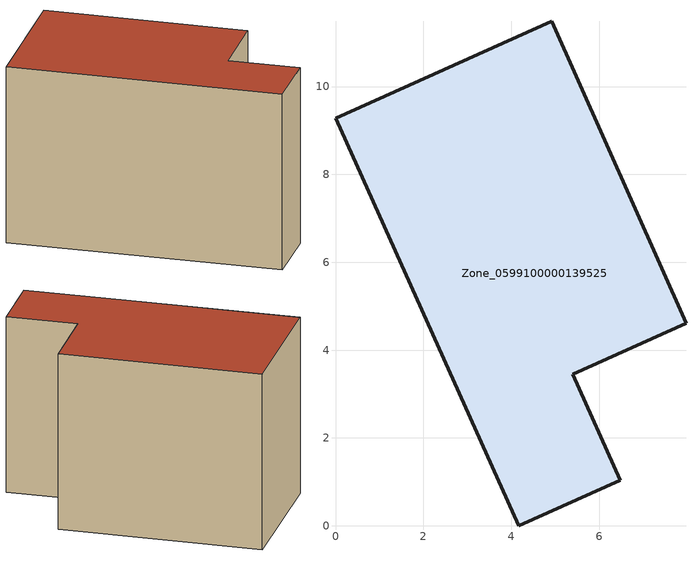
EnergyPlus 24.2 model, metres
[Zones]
Zone_0599100000139525
 floor ground (C_G): 0,9.28 4.92,11.49 7.98,4.61 5.4,3.45 6.48,1.04 4.17,0 z3.22
 wall outside (C_F): 4.17,0 6.48,1.04 5.4,3.45 7.98,4.61 4.92,11.49 0,9.28 4.17,0 z3.22:10.02
 roof outside (C_R): 4.92,11.49 0,9.28 4.17,0 6.48,1.04 5.4,3.45 7.98,4.61 z10.02
[BUILDING]
Pand.0599100000139525: North Axis=0; Terrain=City; Loads Convergence Tolerance Value=0.04; Temperature Convergence Tolerance Value=0.4; Solar Distribution=FullExterior; Maximum Number of Warmup Days=25; Minimum Number of Warmup Days=1
[Site:Location]
Rotterdam.The.Hague.AP_ZH_NLD Design_Conditions: Latitude=51.96; Longitude=4.45; Time Zone=1; Elevation=-4.5
[SITE:GROUNDTEMPERATURE:BUILDINGSURFACE]
18, 18, 18, 18, 18, 18, 18, 18, 18, 18, 18, 18
[MATERIAL] Thermal Absorptance=0.9; Solar Absorptance=0.7; Visible Absorptance=0.7
Name | Roughness | Thickness | Conductivity | Density | Specific Heat
G.TC.1946 | MediumSmooth | 0.15 | 1 | 540 | 1210
F.TC.1946 | Rough | 0.3 | 0.857143 | 1920 | 840
R.TC.1946 | MediumRough | 0.2 | 0.909091 | 1500 | 1000
[CONSTRUCTION]
C_G: G.TC.1946
C_F: F.TC.1946
C_R: R.TC.1946
[ZONE]
Zone_0599100000139525: Type=1; Multiplier=1; Ceiling Height=Autocalculate; Volume=Autocalculate; Floor Area=autocalculate; Part of Total Floor Area=Yes
[ZONEINFILTRATION:DESIGNFLOWRATE]
Infil_Zone_0599100000139525: Zone or ZoneList or Space or SpaceList=Zone_0599100000139525; Schedule=AlwaysOn; Design Flow Rate Calculation Method=Flow/Area; Flow Rate per Floor Area=0.003; Constant Term Coefficient=1; Temperature Term Coefficient=0; Velocity Term Coefficient=0; Velocity Squared Term Coefficient=0
[HVACTEMPLATE:ZONE:IDEALLOADSAIRSYSTEM]
Zone_0599100000139525: Maximum Heating Supply Air Temperature=50; Minimum Cooling Supply Air Temperature=13; Maximum Heating Supply Air Humidity Ratio=0.0156; Minimum Cooling Supply Air Humidity Ratio=0.0077; Heating Limit=NoLimit; Cooling Limit=NoLimit; Dehumidification Control Type=ConstantSensibleHeatRatio; Cooling Sensible Heat Ratio=0.7; Dehumidification Setpoint=60; Humidification Control Type=None; Humidification Setpoint=30; Outdoor Air Method=None; Outdoor Air Flow Rate per Person=0.00944; Outdoor Air Flow Rate per Zone Floor Area=0; Outdoor Air Flow Rate per Zone=0; Demand Controlled Ventilation Type=None; Outdoor Air Economizer Type=NoEconomizer; Heat Recovery Type=None; Sensible Heat Recovery Effectiveness=0.7; Latent Heat Recovery Effectiveness=0.65
[ZONECONTROL:THERMOSTAT]
ThermostatControl_Zone_0599100000139525: Zone or ZoneList=Zone_0599100000139525; Control Type Schedule=DualSetpointControlType; Control 1=Thermostat_Zone_0599100000139525; Temperature Difference Between Cutout And Setpoint=0
[THERMOSTATSETPOINT:DUALSETPOINT]
Thermostat_Zone_0599100000139525: Heating Setpoint Temperature Schedule=HeatingSetpoint_Zone_0599100000139525; Cooling Setpoint Temperature Schedule=CoolingSetpoint_Zone_0599100000139525
[SCHEDULE:COMPACT]
HeatingSetpoint_Zone_0599100000139525: Through: 12/31, For: AllDays, Until: 24:00, 21
CoolingSetpoint_Zone_0599100000139525: Through: 12/31, For: AllDays, Until: 24:00, 24
DualSetpointControlType: Through: 12/31, For: AllDays, Until: 24:00, 4
AlwaysOn: Through: 12/31, For: AllDays, Until: 24:00, 1
